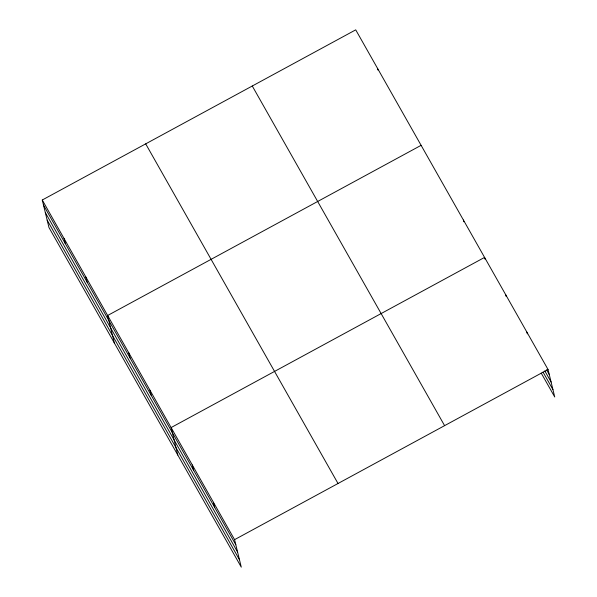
<?xml version="1.0" encoding="UTF-8"?>
<svg xmlns="http://www.w3.org/2000/svg" width="597" height="597" viewBox="0 0 597 597"><rect width="100%" height="100%" fill="white"/><g stroke="black" fill="none" stroke-linecap="round" stroke-linejoin="round"><path stroke-width="0.9" d="M42.26 200.01L234.576 539.658L241.278 567.15L48.961 227.509L42.26 200.01L355.722 29.85L548.039 369.491L554.74 396.99L541.24 373.14M421.109 145.332L107.647 315.492L114.348 342.984M234.576 539.658L548.039 369.491M546.583 369.841L549.285 374.61M544.785 370.871L551.083 381.998M543.039 372.118L552.941 389.602M252.277 86.005L444.593 425.646M145.698 143.862L338.021 483.503M43.506 205.129L235.822 544.777M45.305 212.517L237.628 552.158M47.163 220.121L239.479 559.77M526.882 332.133L527.3 333.842M505.726 294.769L506.144 296.478M484.988 259.12L484.57 257.411L171.115 427.571L177.816 455.071M463.421 220.054L463.832 221.756M377.513 68.342L377.931 70.05M213.42 502.293L214.674 507.413M192.271 464.936L193.518 470.055M149.959 390.214L151.205 395.333M128.803 352.849L130.049 357.969M85.849 277.001L87.102 282.12M64.058 238.501L65.304 243.621"/></g></svg>
